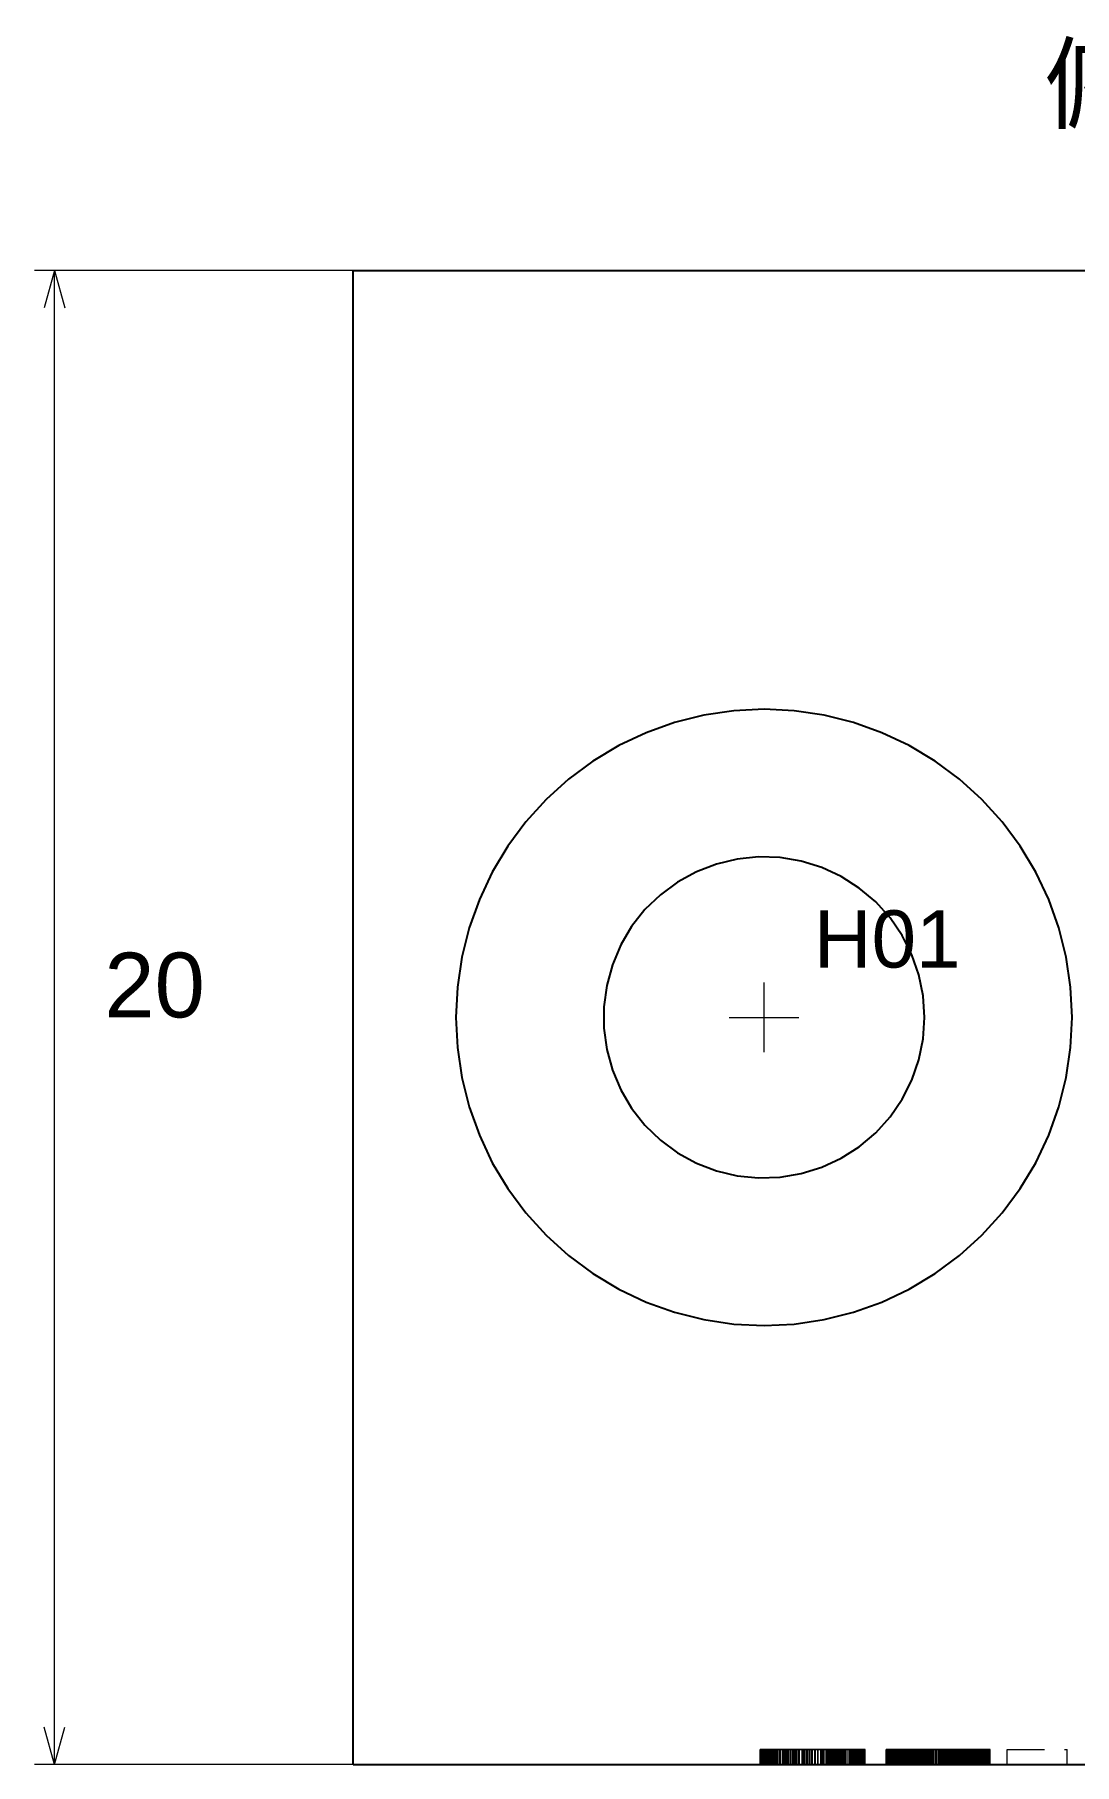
# Paper-space layout '01_三视图' of a CAD drawing. Header units: millimetres. Extents: x 8 to 451, y 8 to 289.
# Drawn here: x 109.2 to 151, y 62 to 131.5 of the extents above; entities that cross this region are included whole.
import ezdxf
from ezdxf.enums import TextEntityAlignment as Align

# ---------------------------------------------------------------- set-up
doc = ezdxf.new("R2010")
doc.units = ezdxf.units.MM
doc.linetypes.add('WP_HIDDEN', pattern=[2.3, 1.5, -0.8])
for name, color, linetype, lineweight in [('ANNOTATIONS', 7, 'CONTINUOUS', 18), ('HIDDEN', 7, 'WP_HIDDEN', 13), ('VISIBLE', 7, 'CONTINUOUS', 25)]:
    doc.layers.add(name, color=color, linetype=linetype, lineweight=lineweight)
doc.styles.add('CJK', font='Arial Unicode.ttf')

psp = doc.layouts.new('01_三视图')

# ---------------------------------------------------------------- linework, layer by layer
at = {"layer": 'ANNOTATIONS'}
for p, q in [((122, 122), (109.2, 122)), ((110, 122), (109.58, 120.5)), ((110, 62), (110, 122)), ((110, 122), (110.42, 120.5)), ((138.5, 90.6), (138.5, 93.4)), ((137.1, 92), (139.9, 92)), ((110, 62), (109.58, 63.5)), ((110, 62), (110.42, 63.5)), ((122, 62), (109.2, 62))]:
    psp.add_line(p, q, dxfattribs=at)
at = {"layer": 'HIDDEN'}
for points in [[(138.342, 62), (138.342, 62.6)], [(138.342, 62.6), (142.558, 62.6)], [(138.344, 62.6), (138.342, 62.6)], [(138.344, 62), (138.344, 62.6)], [(138.36, 62.6), (138.344, 62.6)], [(138.36, 62), (138.36, 62.6)], [(138.39, 62.6), (138.36, 62.6)], [(138.39, 62), (138.39, 62.6)], [(138.433, 62.6), (138.39, 62.6)], [(138.433, 62), (138.433, 62.6)], [(138.477, 62.6), (138.433, 62.6)], [(138.477, 62), (138.477, 62.6)], [(138.526, 62.6), (138.477, 62.6)], [(138.49, 62), (138.49, 62.6)], [(138.49, 62.6), (139.295, 62.6)], [(138.502, 62.6), (138.49, 62.6)], [(138.502, 62), (138.502, 62.6)], [(138.518, 62.6), (138.502, 62.6)], [(138.518, 62), (138.518, 62.6)], [(138.537, 62.6), (138.518, 62.6)], [(138.526, 62), (138.526, 62.6)], [(138.581, 62.6), (138.526, 62.6)], [(138.537, 62), (138.537, 62.6)], [(138.56, 62.6), (138.537, 62.6)], [(138.56, 62), (138.56, 62.6)], [(138.586, 62.6), (138.56, 62.6)], [(138.581, 62), (138.581, 62.6)], [(138.643, 62.6), (138.581, 62.6)], [(138.586, 62), (138.586, 62.6)], [(138.616, 62.6), (138.586, 62.6)], [(138.616, 62), (138.616, 62.6)], [(138.65, 62.6), (138.616, 62.6)], [(138.643, 62), (138.643, 62.6)], [(138.71, 62.6), (138.643, 62.6)], [(138.65, 62), (138.65, 62.6)], [(138.687, 62.6), (138.65, 62.6)], [(138.687, 62), (138.687, 62.6)], [(138.727, 62.6), (138.687, 62.6)], [(138.71, 62), (138.71, 62.6)], [(138.784, 62.6), (138.71, 62.6)], [(138.727, 62), (138.727, 62.6)], [(138.772, 62.6), (138.727, 62.6)], [(138.772, 62), (138.772, 62.6)], [(138.819, 62.6), (138.772, 62.6)], [(138.784, 62), (138.784, 62.6)], [(138.863, 62.6), (138.784, 62.6)], [(138.819, 62), (138.819, 62.6)], [(138.871, 62.6), (138.819, 62.6)], [(138.863, 62), (138.863, 62.6)], [(138.949, 62.6), (138.863, 62.6)], [(138.926, 62.6), (138.871, 62.6)], [(138.871, 62), (138.871, 62.6)], [(138.984, 62.6), (138.926, 62.6)], [(138.926, 62), (138.926, 62.6)], [(138.949, 62), (138.949, 62.6)], [(139.042, 62.6), (138.949, 62.6)], [(139.046, 62.6), (138.984, 62.6)], [(138.984, 62), (138.984, 62.6)], [(139.042, 62), (139.042, 62.6)], [(139.146, 62.6), (139.042, 62.6)], [(139.112, 62.6), (139.046, 62.6)], [(139.046, 62), (139.046, 62.6)], [(139.181, 62.6), (139.112, 62.6)], [(139.112, 62), (139.112, 62.6)], [(139.146, 62), (139.146, 62.6)], [(139.259, 62.6), (139.146, 62.6)], [(139.253, 62.6), (139.181, 62.6)], [(139.181, 62), (139.181, 62.6)], [(139.327, 62.6), (139.253, 62.6)], [(139.253, 62), (139.253, 62.6)], [(139.259, 62), (139.259, 62.6)], [(139.382, 62.6), (139.259, 62.6)], [(139.295, 62), (139.295, 62.6)], [(139.295, 62.6), (139.301, 62.6)], [(139.301, 62), (139.301, 62.6)], [(139.301, 62.6), (139.318, 62.6)], [(139.318, 62), (139.318, 62.6)], [(139.318, 62.6), (139.345, 62.6)], [(139.405, 62.6), (139.327, 62.6)], [(139.327, 62), (139.327, 62.6)], [(139.345, 62), (139.345, 62.6)], [(139.345, 62.6), (139.383, 62.6)], [(139.382, 62), (139.382, 62.6)], [(139.658, 62.6), (139.382, 62.6)], [(139.383, 62), (139.383, 62.6)], [(139.383, 62.6), (139.431, 62.6)], [(139.485, 62.6), (139.405, 62.6)], [(139.405, 62), (139.405, 62.6)], [(142.558, 62.6), (139.43, 62.6)], [(139.43, 62), (139.43, 62.6)], [(139.43, 62.6), (139.499, 62.6)], [(139.431, 62), (139.431, 62.6)], [(139.431, 62.6), (139.49, 62.6)], [(139.569, 62.6), (139.485, 62.6)], [(139.485, 62), (139.485, 62.6)], [(139.49, 62), (139.49, 62.6)], [(139.49, 62.6), (139.559, 62.6)], [(139.499, 62), (139.499, 62.6)], [(139.499, 62.6), (139.578, 62.6)], [(139.559, 62), (139.559, 62.6)], [(139.559, 62.6), (139.638, 62.6)], [(139.655, 62.6), (139.569, 62.6)], [(139.569, 62), (139.569, 62.6)], [(139.578, 62), (139.578, 62.6)], [(139.578, 62.6), (139.665, 62.6)], [(139.638, 62), (139.638, 62.6)], [(139.638, 62.6), (139.727, 62.6)], [(139.744, 62.6), (139.655, 62.6)], [(139.655, 62), (139.655, 62.6)], [(139.658, 62), (139.658, 62.6)], [(139.973, 62.6), (139.658, 62.6)], [(139.665, 62), (139.665, 62.6)], [(139.665, 62.6), (139.76, 62.6)], [(139.727, 62), (139.727, 62.6)], [(139.727, 62.6), (139.822, 62.6)], [(139.836, 62.6), (139.744, 62.6)], [(139.744, 62), (139.744, 62.6)], [(139.76, 62), (139.76, 62.6)], [(139.76, 62.6), (139.892, 62.6)], [(139.822, 62), (139.822, 62.6)], [(139.822, 62.6), (139.925, 62.6)], [(139.931, 62.6), (139.836, 62.6)], [(139.836, 62), (139.836, 62.6)], [(139.892, 62), (139.892, 62.6)], [(139.892, 62.6), (140.087, 62.6)], [(139.925, 62), (139.925, 62.6)], [(139.925, 62.6), (140.034, 62.6)], [(140.029, 62.6), (139.931, 62.6)], [(139.931, 62), (139.931, 62.6)], [(140.223, 62.6), (139.973, 62.6)], [(140.129, 62.6), (140.029, 62.6)], [(140.029, 62), (140.029, 62.6)], [(140.034, 62), (140.034, 62.6)], [(140.034, 62.6), (140.151, 62.6)], [(140.087, 62), (140.087, 62.6)], [(140.087, 62.6), (140.344, 62.6)], [(140.233, 62.6), (140.129, 62.6)], [(140.129, 62), (140.129, 62.6)], [(140.151, 62), (140.151, 62.6)], [(140.151, 62.6), (140.275, 62.6)], [(140.223, 62), (140.223, 62.6)], [(140.451, 62.6), (140.223, 62.6)], [(140.339, 62.6), (140.233, 62.6)], [(140.233, 62), (140.233, 62.6)], [(140.275, 62), (140.275, 62.6)], [(140.275, 62.6), (140.406, 62.6)], [(140.449, 62.6), (140.339, 62.6)], [(140.339, 62), (140.339, 62.6)], [(140.344, 62), (140.344, 62.6)], [(140.344, 62.6), (140.665, 62.6)], [(140.406, 62), (140.406, 62.6)], [(140.406, 62.6), (140.543, 62.6)], [(140.561, 62.6), (140.449, 62.6)], [(140.449, 62), (140.449, 62.6)], [(140.451, 62), (140.451, 62.6)], [(140.658, 62.6), (140.451, 62.6)], [(140.543, 62), (140.543, 62.6)], [(140.543, 62.6), (140.674, 62.6)], [(140.674, 62.6), (140.561, 62.6)], [(140.561, 62), (140.561, 62.6)], [(140.658, 62), (140.658, 62.6)], [(140.845, 62.6), (140.658, 62.6)], [(140.665, 62.6), (141.057, 62.6)], [(140.674, 62), (140.674, 62.6)], [(140.674, 62.6), (140.798, 62.6)], [(140.784, 62.6), (140.674, 62.6)], [(140.674, 62), (140.674, 62.6)], [(140.892, 62.6), (140.784, 62.6)], [(140.784, 62), (140.784, 62.6)], [(140.798, 62), (140.798, 62.6)], [(140.798, 62.6), (140.916, 62.6)], [(140.845, 62), (140.845, 62.6)], [(141.01, 62.6), (140.845, 62.6)], [(140.996, 62.6), (140.892, 62.6)], [(140.892, 62), (140.892, 62.6)], [(140.916, 62), (140.916, 62.6)], [(140.916, 62.6), (141.028, 62.6)], [(141.097, 62.6), (140.996, 62.6)], [(140.996, 62), (140.996, 62.6)], [(141.01, 62), (141.01, 62.6)], [(141.154, 62.6), (141.01, 62.6)], [(141.028, 62), (141.028, 62.6)], [(141.028, 62.6), (141.133, 62.6)], [(141.057, 62), (141.057, 62.6)], [(141.057, 62.6), (141.389, 62.6)], [(141.195, 62.6), (141.097, 62.6)], [(141.097, 62), (141.097, 62.6)], [(141.133, 62), (141.133, 62.6)], [(141.133, 62.6), (141.232, 62.6)], [(141.154, 62), (141.154, 62.6)], [(141.277, 62.6), (141.154, 62.6)], [(141.291, 62.6), (141.195, 62.6)], [(141.195, 62), (141.195, 62.6)], [(141.232, 62), (141.232, 62.6)], [(141.232, 62.6), (141.325, 62.6)], [(141.277, 62), (141.277, 62.6)], [(141.379, 62.6), (141.277, 62.6)], [(141.383, 62.6), (141.291, 62.6)], [(141.291, 62), (141.291, 62.6)], [(141.325, 62), (141.325, 62.6)], [(141.325, 62.6), (141.411, 62.6)], [(141.379, 62), (141.379, 62.6)], [(141.464, 62.6), (141.379, 62.6)], [(141.472, 62.6), (141.383, 62.6)], [(141.383, 62), (141.383, 62.6)], [(141.389, 62), (141.389, 62.6)], [(141.389, 62.6), (141.661, 62.6)], [(141.411, 62), (141.411, 62.6)], [(141.411, 62.6), (141.489, 62.6)], [(141.464, 62), (141.464, 62.6)], [(141.539, 62.6), (141.464, 62.6)], [(141.559, 62.6), (141.472, 62.6)], [(141.472, 62), (141.472, 62.6)], [(141.489, 62), (141.489, 62.6)], [(141.489, 62.6), (141.557, 62.6)], [(141.539, 62), (141.539, 62.6)], [(141.601, 62.6), (141.539, 62.6)], [(141.557, 62), (141.557, 62.6)], [(141.557, 62.6), (141.614, 62.6)], [(141.642, 62.6), (141.559, 62.6)], [(141.559, 62), (141.559, 62.6)], [(141.601, 62), (141.601, 62.6)], [(141.653, 62.6), (141.601, 62.6)], [(141.614, 62), (141.614, 62.6)], [(141.614, 62.6), (141.661, 62.6)], [(141.722, 62.6), (141.642, 62.6)], [(141.642, 62), (141.642, 62.6)], [(141.653, 62), (141.653, 62.6)], [(141.693, 62.6), (141.653, 62.6)], [(141.661, 62), (141.661, 62.6)], [(141.661, 62.6), (141.774, 62.6)], [(141.661, 62), (141.661, 62.6)], [(141.661, 62.6), (141.697, 62.6)], [(141.693, 62), (141.693, 62.6)], [(141.721, 62.6), (141.693, 62.6)], [(141.697, 62), (141.697, 62.6)], [(141.697, 62.6), (141.723, 62.6)], [(141.721, 62), (141.721, 62.6)], [(141.738, 62.6), (141.721, 62.6)], [(141.8, 62.6), (141.722, 62.6)], [(141.722, 62), (141.722, 62.6)], [(141.723, 62), (141.723, 62.6)], [(141.723, 62.6), (141.739, 62.6)], [(141.738, 62), (141.738, 62.6)], [(141.744, 62.6), (141.738, 62.6)], [(141.739, 62), (141.739, 62.6)], [(141.739, 62.6), (141.744, 62.6)], [(141.744, 62), (141.744, 62.6)], [(141.774, 62), (141.774, 62.6)], [(141.774, 62.6), (141.873, 62.6)], [(141.874, 62.6), (141.8, 62.6)], [(141.8, 62), (141.8, 62.6)], [(141.873, 62), (141.873, 62.6)], [(141.873, 62.6), (141.96, 62.6)], [(141.946, 62.6), (141.874, 62.6)], [(141.874, 62), (141.874, 62.6)], [(142.014, 62.6), (141.946, 62.6)], [(141.946, 62), (141.946, 62.6)], [(141.96, 62), (141.96, 62.6)], [(141.96, 62.6), (142.041, 62.6)], [(142.079, 62.6), (142.014, 62.6)], [(142.014, 62), (142.014, 62.6)], [(142.041, 62), (142.041, 62.6)], [(142.041, 62.6), (142.116, 62.6)], [(142.139, 62.6), (142.079, 62.6)], [(142.079, 62), (142.079, 62.6)], [(142.116, 62), (142.116, 62.6)], [(142.116, 62.6), (142.184, 62.6)], [(142.196, 62.6), (142.139, 62.6)], [(142.139, 62), (142.139, 62.6)], [(142.184, 62), (142.184, 62.6)], [(142.184, 62.6), (142.246, 62.6)], [(142.248, 62.6), (142.196, 62.6)], [(142.196, 62), (142.196, 62.6)], [(142.246, 62), (142.246, 62.6)], [(142.246, 62.6), (142.301, 62.6)], [(142.296, 62.6), (142.248, 62.6)], [(142.248, 62), (142.248, 62.6)], [(142.34, 62.6), (142.296, 62.6)], [(142.296, 62), (142.296, 62.6)], [(142.301, 62), (142.301, 62.6)], [(142.301, 62.6), (142.35, 62.6)], [(142.38, 62.6), (142.34, 62.6)], [(142.34, 62), (142.34, 62.6)], [(142.35, 62), (142.35, 62.6)], [(142.35, 62.6), (142.392, 62.6)], [(142.415, 62.6), (142.38, 62.6)], [(142.38, 62), (142.38, 62.6)], [(142.392, 62), (142.392, 62.6)], [(142.392, 62.6), (142.429, 62.6)], [(142.447, 62.6), (142.415, 62.6)], [(142.415, 62), (142.415, 62.6)], [(142.429, 62), (142.429, 62.6)], [(142.429, 62.6), (142.461, 62.6)], [(142.474, 62.6), (142.447, 62.6)], [(142.447, 62), (142.447, 62.6)], [(142.461, 62), (142.461, 62.6)], [(142.461, 62.6), (142.488, 62.6)], [(142.497, 62.6), (142.474, 62.6)], [(142.474, 62), (142.474, 62.6)], [(142.488, 62), (142.488, 62.6)], [(142.488, 62.6), (142.51, 62.6)], [(142.516, 62.6), (142.497, 62.6)], [(142.497, 62), (142.497, 62.6)], [(142.51, 62), (142.51, 62.6)], [(142.51, 62.6), (142.527, 62.6)], [(142.53, 62.6), (142.516, 62.6)], [(142.516, 62), (142.516, 62.6)], [(142.527, 62), (142.527, 62.6)], [(142.527, 62.6), (142.539, 62.6)], [(142.541, 62.6), (142.53, 62.6)], [(142.53, 62), (142.53, 62.6)], [(142.539, 62), (142.539, 62.6)], [(142.539, 62.6), (142.547, 62.6)], [(142.547, 62.6), (142.541, 62.6)], [(142.541, 62), (142.541, 62.6)], [(142.547, 62), (142.547, 62.6)], [(142.547, 62.6), (142.549, 62.6)], [(142.549, 62.6), (142.547, 62.6)], [(142.547, 62), (142.547, 62.6)], [(142.549, 62), (142.549, 62.6)], [(142.558, 62), (142.558, 62.6)], [(144.185, 62.6), (143.402, 62.6)], [(143.402, 62), (143.402, 62.6)], [(143.402, 62.6), (143.413, 62.6)], [(143.413, 62), (143.413, 62.6)], [(143.413, 62.6), (143.429, 62.6)], [(143.429, 62), (143.429, 62.6)], [(143.429, 62.6), (143.448, 62.6)], [(143.448, 62), (143.448, 62.6)], [(143.448, 62.6), (143.471, 62.6)], [(143.471, 62), (143.471, 62.6)], [(143.471, 62.6), (143.497, 62.6)], [(143.48, 62), (143.48, 62.6)], [(143.48, 62.6), (144.263, 62.6)], [(143.522, 62.6), (143.48, 62.6)], [(143.497, 62), (143.497, 62.6)], [(143.497, 62.6), (143.528, 62.6)], [(143.522, 62), (143.522, 62.6)], [(143.575, 62.6), (143.522, 62.6)], [(143.528, 62), (143.528, 62.6)], [(143.528, 62.6), (143.562, 62.6)], [(143.562, 62), (143.562, 62.6)], [(143.562, 62.6), (143.599, 62.6)], [(143.575, 62), (143.575, 62.6)], [(143.606, 62.6), (143.575, 62.6)], [(143.599, 62), (143.599, 62.6)], [(143.599, 62.6), (143.641, 62.6)], [(143.606, 62), (143.606, 62.6)], [(143.639, 62.6), (143.606, 62.6)], [(143.639, 62), (143.639, 62.6)], [(143.676, 62.6), (143.639, 62.6)], [(143.641, 62), (143.641, 62.6)], [(143.641, 62.6), (143.686, 62.6)], [(143.676, 62), (143.676, 62.6)], [(143.715, 62.6), (143.676, 62.6)], [(143.686, 62), (143.686, 62.6)], [(143.686, 62.6), (143.735, 62.6)], [(143.715, 62), (143.715, 62.6)], [(143.757, 62.6), (143.715, 62.6)], [(143.735, 62), (143.735, 62.6)], [(143.735, 62.6), (143.787, 62.6)], [(143.757, 62), (143.757, 62.6)], [(143.802, 62.6), (143.757, 62.6)], [(143.787, 62), (143.787, 62.6)], [(143.787, 62.6), (143.844, 62.6)], [(143.802, 62), (143.802, 62.6)], [(143.85, 62.6), (143.802, 62.6)], [(143.844, 62), (143.844, 62.6)], [(143.844, 62.6), (143.904, 62.6)], [(143.85, 62), (143.85, 62.6)], [(143.901, 62.6), (143.85, 62.6)], [(143.901, 62), (143.901, 62.6)], [(143.955, 62.6), (143.901, 62.6)], [(143.904, 62), (143.904, 62.6)], [(143.904, 62.6), (143.967, 62.6)], [(143.955, 62), (143.955, 62.6)], [(144.011, 62.6), (143.955, 62.6)], [(143.967, 62), (143.967, 62.6)], [(143.967, 62.6), (144.035, 62.6)], [(144.011, 62), (144.011, 62.6)], [(144.071, 62.6), (144.011, 62.6)], [(144.035, 62), (144.035, 62.6)], [(144.035, 62.6), (144.105, 62.6)], [(144.071, 62), (144.071, 62.6)], [(144.133, 62.6), (144.071, 62.6)], [(144.105, 62), (144.105, 62.6)], [(144.105, 62.6), (144.178, 62.6)], [(144.133, 62), (144.133, 62.6)], [(144.197, 62.6), (144.133, 62.6)], [(144.178, 62), (144.178, 62.6)], [(144.178, 62.6), (144.253, 62.6)], [(144.185, 62), (144.185, 62.6)], [(144.222, 62.6), (144.185, 62.6)], [(144.197, 62), (144.197, 62.6)], [(144.264, 62.6), (144.197, 62.6)], [(144.222, 62), (144.222, 62.6)], [(144.264, 62.6), (144.222, 62.6)], [(144.253, 62), (144.253, 62.6)], [(144.253, 62.6), (144.33, 62.6)], [(144.263, 62), (144.263, 62.6)], [(144.263, 62.6), (144.288, 62.6)], [(144.264, 62), (144.264, 62.6)], [(144.313, 62.6), (144.264, 62.6)], [(144.264, 62), (144.264, 62.6)], [(144.332, 62.6), (144.264, 62.6)], [(144.288, 62), (144.288, 62.6)], [(144.288, 62.6), (144.32, 62.6)], [(144.313, 62), (144.313, 62.6)], [(144.367, 62.6), (144.313, 62.6)], [(144.32, 62), (144.32, 62.6)], [(144.32, 62.6), (144.359, 62.6)], [(144.33, 62), (144.33, 62.6)], [(144.33, 62.6), (144.409, 62.6)], [(144.332, 62), (144.332, 62.6)], [(144.403, 62.6), (144.332, 62.6)], [(144.359, 62), (144.359, 62.6)], [(144.359, 62.6), (144.405, 62.6)], [(144.367, 62), (144.367, 62.6)], [(144.427, 62.6), (144.367, 62.6)], [(144.403, 62), (144.403, 62.6)], [(144.475, 62.6), (144.403, 62.6)], [(144.405, 62), (144.405, 62.6)], [(144.405, 62.6), (144.457, 62.6)], [(144.409, 62), (144.409, 62.6)], [(144.409, 62.6), (144.491, 62.6)], [(144.427, 62), (144.427, 62.6)], [(144.494, 62.6), (144.427, 62.6)], [(144.457, 62), (144.457, 62.6)], [(144.457, 62.6), (144.516, 62.6)], [(144.475, 62), (144.475, 62.6)], [(144.549, 62.6), (144.475, 62.6)], [(144.491, 62), (144.491, 62.6)], [(144.491, 62.6), (144.575, 62.6)], [(144.494, 62), (144.494, 62.6)], [(144.566, 62.6), (144.494, 62.6)], [(144.516, 62), (144.516, 62.6)], [(144.516, 62.6), (144.582, 62.6)], [(144.626, 62.6), (144.549, 62.6)], [(144.549, 62), (144.549, 62.6)], [(144.566, 62), (144.566, 62.6)], [(144.644, 62.6), (144.566, 62.6)], [(144.575, 62), (144.575, 62.6)], [(144.575, 62.6), (144.661, 62.6)], [(144.582, 62), (144.582, 62.6)], [(144.582, 62.6), (144.655, 62.6)], [(144.704, 62.6), (144.626, 62.6)], [(144.626, 62), (144.626, 62.6)], [(144.644, 62), (144.644, 62.6)], [(144.727, 62.6), (144.644, 62.6)], [(144.655, 62), (144.655, 62.6)], [(144.655, 62.6), (144.733, 62.6)], [(144.661, 62), (144.661, 62.6)], [(144.661, 62.6), (144.749, 62.6)], [(144.784, 62.6), (144.704, 62.6)], [(144.704, 62), (144.704, 62.6)], [(144.727, 62), (144.727, 62.6)], [(144.815, 62.6), (144.727, 62.6)], [(144.733, 62), (144.733, 62.6)], [(144.733, 62.6), (144.817, 62.6)], [(144.749, 62), (144.749, 62.6)], [(144.749, 62.6), (144.84, 62.6)], [(144.866, 62.6), (144.784, 62.6)], [(144.784, 62), (144.784, 62.6)], [(144.815, 62), (144.815, 62.6)], [(144.907, 62.6), (144.815, 62.6)], [(144.817, 62), (144.817, 62.6)], [(144.817, 62.6), (144.905, 62.6)], [(144.84, 62), (144.84, 62.6)], [(144.84, 62.6), (144.932, 62.6)], [(144.95, 62.6), (144.866, 62.6)], [(144.866, 62), (144.866, 62.6)], [(144.905, 62), (144.905, 62.6)], [(144.905, 62.6), (144.997, 62.6)], [(144.907, 62), (144.907, 62.6)], [(145.003, 62.6), (144.907, 62.6)], [(144.932, 62), (144.932, 62.6)], [(144.932, 62.6), (145.027, 62.6)], [(144.946, 62), (144.946, 62.6)], [(144.946, 62.6), (145.105, 62.6)], [(145.033, 62.6), (144.946, 62.6)], [(145.036, 62.6), (144.95, 62.6)], [(144.95, 62), (144.95, 62.6)], [(144.997, 62), (144.997, 62.6)], [(144.997, 62.6), (145.095, 62.6)], [(145.003, 62), (145.003, 62.6)], [(145.104, 62.6), (145.003, 62.6)], [(145.027, 62), (145.027, 62.6)], [(145.027, 62.6), (145.124, 62.6)], [(145.033, 62), (145.033, 62.6)], [(145.159, 62.6), (145.033, 62.6)], [(145.213, 62.6), (145.036, 62.6)], [(145.036, 62), (145.036, 62.6)], [(145.095, 62), (145.095, 62.6)], [(145.095, 62.6), (145.197, 62.6)], [(145.104, 62), (145.104, 62.6)], [(145.21, 62.6), (145.104, 62.6)], [(145.105, 62), (145.105, 62.6)], [(145.105, 62.6), (145.25, 62.6)], [(145.124, 62), (145.124, 62.6)], [(145.124, 62.6), (145.224, 62.6)], [(145.159, 62), (145.159, 62.6)], [(145.283, 62.6), (145.159, 62.6)], [(145.197, 62), (145.197, 62.6)], [(145.197, 62.6), (145.304, 62.6)], [(145.21, 62), (145.21, 62.6)], [(145.319, 62.6), (145.21, 62.6)], [(145.399, 62.6), (145.213, 62.6)], [(145.213, 62), (145.213, 62.6)], [(145.224, 62), (145.224, 62.6)], [(145.224, 62.6), (145.325, 62.6)], [(145.25, 62), (145.25, 62.6)], [(145.25, 62.6), (145.381, 62.6)], [(145.283, 62), (145.283, 62.6)], [(145.403, 62.6), (145.283, 62.6)], [(145.304, 62), (145.304, 62.6)], [(145.304, 62.6), (145.416, 62.6)], [(145.319, 62), (145.319, 62.6)], [(145.434, 62.6), (145.319, 62.6)], [(145.325, 62), (145.325, 62.6)], [(145.325, 62.6), (145.429, 62.6)], [(145.381, 62), (145.381, 62.6)], [(145.381, 62.6), (145.499, 62.6)], [(145.528, 62.6), (145.399, 62.6)], [(145.399, 62), (145.399, 62.6)], [(145.403, 62), (145.403, 62.6)], [(145.521, 62.6), (145.403, 62.6)], [(145.416, 62), (145.416, 62.6)], [(145.416, 62.6), (145.529, 62.6)], [(145.429, 62), (145.429, 62.6)], [(145.429, 62.6), (145.544, 62.6)], [(145.434, 62), (145.434, 62.6)], [(145.569, 62.6), (145.434, 62.6)], [(145.499, 62), (145.499, 62.6)], [(145.499, 62.6), (145.632, 62.6)], [(145.521, 62), (145.521, 62.6)], [(145.635, 62.6), (145.521, 62.6)], [(145.655, 62.6), (145.528, 62.6)], [(145.528, 62), (145.528, 62.6)], [(145.529, 62), (145.529, 62.6)], [(145.529, 62.6), (145.636, 62.6)], [(145.544, 62), (145.544, 62.6)], [(145.544, 62.6), (145.657, 62.6)], [(145.569, 62), (145.569, 62.6)], [(145.699, 62.6), (145.569, 62.6)], [(145.632, 62), (145.632, 62.6)], [(145.632, 62.6), (145.759, 62.6)], [(145.635, 62), (145.635, 62.6)], [(145.746, 62.6), (145.635, 62.6)], [(145.636, 62), (145.636, 62.6)], [(145.636, 62.6), (145.738, 62.6)], [(145.779, 62.6), (145.655, 62.6)], [(145.655, 62), (145.655, 62.6)], [(145.657, 62), (145.657, 62.6)], [(145.657, 62.6), (145.767, 62.6)], [(145.699, 62), (145.699, 62.6)], [(145.824, 62.6), (145.699, 62.6)], [(145.738, 62), (145.738, 62.6)], [(145.738, 62.6), (145.835, 62.6)], [(145.746, 62), (145.746, 62.6)], [(145.854, 62.6), (145.746, 62.6)], [(145.759, 62), (145.759, 62.6)], [(145.759, 62.6), (145.88, 62.6)], [(145.767, 62), (145.767, 62.6)], [(145.767, 62.6), (145.875, 62.6)], [(145.9, 62.6), (145.779, 62.6)], [(145.779, 62), (145.779, 62.6)], [(145.824, 62), (145.824, 62.6)], [(145.943, 62.6), (145.824, 62.6)], [(145.835, 62), (145.835, 62.6)], [(145.835, 62.6), (145.926, 62.6)], [(145.854, 62), (145.854, 62.6)], [(145.958, 62.6), (145.854, 62.6)], [(145.875, 62), (145.875, 62.6)], [(145.875, 62.6), (145.98, 62.6)], [(145.88, 62), (145.88, 62.6)], [(145.88, 62.6), (145.995, 62.6)], [(146.019, 62.6), (145.9, 62.6)], [(145.9, 62), (145.9, 62.6)], [(145.926, 62), (145.926, 62.6)], [(145.926, 62.6), (146.012, 62.6)], [(145.943, 62), (145.943, 62.6)], [(146.057, 62.6), (145.943, 62.6)], [(145.958, 62), (145.958, 62.6)], [(146.06, 62.6), (145.958, 62.6)], [(145.98, 62), (145.98, 62.6)], [(145.98, 62.6), (146.082, 62.6)], [(145.995, 62), (145.995, 62.6)], [(145.995, 62.6), (146.104, 62.6)], [(146.012, 62), (146.012, 62.6)], [(146.012, 62.6), (146.093, 62.6)], [(146.135, 62.6), (146.019, 62.6)], [(146.019, 62), (146.019, 62.6)], [(146.057, 62), (146.057, 62.6)], [(146.166, 62.6), (146.057, 62.6)], [(146.06, 62), (146.06, 62.6)], [(146.109, 62.6), (146.06, 62.6)], [(146.082, 62), (146.082, 62.6)], [(146.082, 62.6), (146.182, 62.6)], [(146.093, 62), (146.093, 62.6)], [(146.093, 62.6), (146.169, 62.6)], [(146.104, 62), (146.104, 62.6)], [(146.104, 62.6), (146.207, 62.6)], [(146.109, 62), (146.109, 62.6)], [(146.154, 62.6), (146.109, 62.6)], [(146.249, 62.6), (146.135, 62.6)], [(146.135, 62), (146.135, 62.6)], [(146.154, 62), (146.154, 62.6)], [(146.196, 62.6), (146.154, 62.6)], [(146.166, 62), (146.166, 62.6)], [(146.269, 62.6), (146.166, 62.6)], [(146.169, 62), (146.169, 62.6)], [(146.169, 62.6), (146.237, 62.6)], [(146.182, 62), (146.182, 62.6)], [(146.182, 62.6), (146.28, 62.6)], [(146.196, 62), (146.196, 62.6)], [(146.235, 62.6), (146.196, 62.6)], [(146.207, 62), (146.207, 62.6)], [(146.207, 62.6), (146.304, 62.6)], [(146.235, 62), (146.235, 62.6)], [(146.271, 62.6), (146.235, 62.6)], [(146.237, 62), (146.237, 62.6)], [(146.237, 62.6), (146.296, 62.6)], [(146.36, 62.6), (146.249, 62.6)], [(146.249, 62), (146.249, 62.6)], [(146.269, 62), (146.269, 62.6)], [(146.367, 62.6), (146.269, 62.6)], [(146.271, 62), (146.271, 62.6)], [(146.304, 62.6), (146.271, 62.6)], [(146.28, 62), (146.28, 62.6)], [(146.28, 62.6), (146.375, 62.6)], [(146.296, 62), (146.296, 62.6)], [(146.296, 62.6), (146.346, 62.6)], [(146.304, 62), (146.304, 62.6)], [(146.304, 62.6), (146.395, 62.6)], [(146.334, 62.6), (146.304, 62.6)], [(146.334, 62), (146.334, 62.6)], [(146.36, 62.6), (146.334, 62.6)], [(146.346, 62), (146.346, 62.6)], [(146.346, 62.6), (146.387, 62.6)], [(146.36, 62), (146.36, 62.6)], [(146.384, 62.6), (146.36, 62.6)], [(146.467, 62.6), (146.36, 62.6)], [(146.367, 62), (146.367, 62.6)], [(146.456, 62.6), (146.367, 62.6)], [(146.375, 62), (146.375, 62.6)], [(146.375, 62.6), (146.467, 62.6)], [(146.384, 62), (146.384, 62.6)], [(146.404, 62.6), (146.384, 62.6)], [(146.524, 62.6), (146.386, 62.6)], [(146.386, 62), (146.386, 62.6)], [(146.386, 62.6), (146.492, 62.6)], [(146.387, 62), (146.387, 62.6)], [(146.387, 62.6), (146.419, 62.6)], [(146.395, 62), (146.395, 62.6)], [(146.395, 62.6), (146.478, 62.6)], [(146.404, 62), (146.404, 62.6)], [(146.435, 62.6), (146.404, 62.6)], [(146.419, 62), (146.419, 62.6)], [(146.419, 62.6), (146.442, 62.6)], [(146.435, 62), (146.435, 62.6)], [(146.454, 62.6), (146.435, 62.6)], [(146.442, 62), (146.442, 62.6)], [(146.442, 62.6), (146.456, 62.6)], [(146.454, 62), (146.454, 62.6)], [(146.46, 62.6), (146.454, 62.6)], [(146.456, 62), (146.456, 62.6)], [(146.533, 62.6), (146.456, 62.6)], [(146.456, 62), (146.456, 62.6)], [(146.456, 62.6), (146.46, 62.6)], [(146.46, 62), (146.46, 62.6)], [(146.467, 62), (146.467, 62.6)], [(146.467, 62.6), (146.557, 62.6)], [(146.567, 62.6), (146.467, 62.6)], [(146.467, 62), (146.467, 62.6)], [(146.478, 62), (146.478, 62.6)], [(146.478, 62.6), (146.549, 62.6)], [(146.492, 62), (146.492, 62.6)], [(146.492, 62.6), (146.591, 62.6)], [(146.653, 62.6), (146.524, 62.6)], [(146.524, 62), (146.524, 62.6)], [(146.533, 62), (146.533, 62.6)], [(146.599, 62.6), (146.533, 62.6)], [(146.549, 62), (146.549, 62.6)], [(146.549, 62.6), (146.61, 62.6)], [(146.557, 62), (146.557, 62.6)], [(146.557, 62.6), (146.645, 62.6)], [(146.661, 62.6), (146.567, 62.6)], [(146.567, 62), (146.567, 62.6)], [(146.591, 62), (146.591, 62.6)], [(146.591, 62.6), (146.683, 62.6)], [(146.599, 62), (146.599, 62.6)], [(146.652, 62.6), (146.599, 62.6)], [(146.61, 62), (146.61, 62.6)], [(146.61, 62.6), (146.659, 62.6)], [(146.645, 62), (146.645, 62.6)], [(146.645, 62.6), (146.73, 62.6)], [(146.652, 62), (146.652, 62.6)], [(146.694, 62.6), (146.652, 62.6)], [(146.775, 62.6), (146.653, 62.6)], [(146.653, 62), (146.653, 62.6)], [(146.659, 62), (146.659, 62.6)], [(146.659, 62.6), (146.698, 62.6)], [(146.748, 62.6), (146.661, 62.6)], [(146.661, 62), (146.661, 62.6)], [(146.683, 62), (146.683, 62.6)], [(146.683, 62.6), (146.768, 62.6)], [(146.694, 62), (146.694, 62.6)], [(146.724, 62.6), (146.694, 62.6)], [(146.698, 62), (146.698, 62.6)], [(146.698, 62.6), (146.725, 62.6)], [(146.724, 62), (146.724, 62.6)], [(146.742, 62.6), (146.724, 62.6)], [(146.725, 62), (146.725, 62.6)], [(146.725, 62.6), (146.742, 62.6)], [(146.73, 62), (146.73, 62.6)], [(146.73, 62.6), (146.812, 62.6)], [(146.742, 62), (146.742, 62.6)], [(146.747, 62.6), (146.742, 62.6)], [(146.742, 62), (146.742, 62.6)], [(146.742, 62.6), (146.747, 62.6)], [(146.747, 62), (146.747, 62.6)], [(146.829, 62.6), (146.748, 62.6)], [(146.748, 62), (146.748, 62.6)], [(146.768, 62), (146.768, 62.6)], [(146.768, 62.6), (146.847, 62.6)], [(146.889, 62.6), (146.775, 62.6)], [(146.775, 62), (146.775, 62.6)], [(146.812, 62), (146.812, 62.6)], [(146.812, 62.6), (146.892, 62.6)], [(146.903, 62.6), (146.829, 62.6)], [(146.829, 62), (146.829, 62.6)], [(146.847, 62), (146.847, 62.6)], [(146.847, 62.6), (146.919, 62.6)], [(146.995, 62.6), (146.889, 62.6)], [(146.889, 62), (146.889, 62.6)], [(146.892, 62), (146.892, 62.6)], [(146.892, 62.6), (146.969, 62.6)], [(146.971, 62.6), (146.903, 62.6)], [(146.903, 62), (146.903, 62.6)], [(146.919, 62), (146.919, 62.6)], [(146.919, 62.6), (146.985, 62.6)], [(146.969, 62), (146.969, 62.6)], [(146.969, 62.6), (147.043, 62.6)], [(147.032, 62.6), (146.971, 62.6)], [(146.971, 62), (146.971, 62.6)], [(146.985, 62), (146.985, 62.6)], [(146.985, 62.6), (147.043, 62.6)], [(147.093, 62.6), (146.995, 62.6)], [(146.995, 62), (146.995, 62.6)], [(147.087, 62.6), (147.032, 62.6)], [(147.032, 62), (147.032, 62.6)], [(147.043, 62), (147.043, 62.6)], [(147.043, 62.6), (147.112, 62.6)], [(147.043, 62), (147.043, 62.6)], [(147.043, 62.6), (147.095, 62.6)], [(147.134, 62.6), (147.087, 62.6)], [(147.087, 62), (147.087, 62.6)], [(147.183, 62.6), (147.093, 62.6)], [(147.093, 62), (147.093, 62.6)], [(147.095, 62), (147.095, 62.6)], [(147.095, 62.6), (147.14, 62.6)], [(147.112, 62), (147.112, 62.6)], [(147.112, 62.6), (147.176, 62.6)], [(147.174, 62.6), (147.134, 62.6)], [(147.134, 62), (147.134, 62.6)], [(147.14, 62), (147.14, 62.6)], [(147.14, 62.6), (147.179, 62.6)], [(147.207, 62.6), (147.174, 62.6)], [(147.174, 62), (147.174, 62.6)], [(147.176, 62), (147.176, 62.6)], [(147.176, 62.6), (147.236, 62.6)], [(147.179, 62), (147.179, 62.6)], [(147.179, 62.6), (147.21, 62.6)], [(147.265, 62.6), (147.183, 62.6)], [(147.183, 62), (147.183, 62.6)], [(147.232, 62.6), (147.207, 62.6)], [(147.207, 62), (147.207, 62.6)], [(147.21, 62), (147.21, 62.6)], [(147.21, 62.6), (147.234, 62.6)], [(147.251, 62.6), (147.232, 62.6)], [(147.232, 62), (147.232, 62.6)], [(147.234, 62), (147.234, 62.6)], [(147.234, 62.6), (147.251, 62.6)], [(147.236, 62), (147.236, 62.6)], [(147.236, 62.6), (147.291, 62.6)], [(147.251, 62), (147.251, 62.6)], [(147.251, 62.6), (147.262, 62.6)], [(147.262, 62.6), (147.251, 62.6)], [(147.251, 62), (147.251, 62.6)], [(147.262, 62), (147.262, 62.6)], [(147.262, 62.6), (147.265, 62.6)], [(147.265, 62.6), (147.262, 62.6)], [(147.262, 62), (147.262, 62.6)], [(147.339, 62.6), (147.265, 62.6)], [(147.265, 62), (147.265, 62.6)], [(147.291, 62), (147.291, 62.6)], [(147.291, 62.6), (147.341, 62.6)], [(147.402, 62.6), (147.339, 62.6)], [(147.339, 62), (147.339, 62.6)], [(147.341, 62), (147.341, 62.6)], [(147.341, 62.6), (147.386, 62.6)], [(147.386, 62), (147.386, 62.6)], [(147.386, 62.6), (147.426, 62.6)], [(147.456, 62.6), (147.402, 62.6)], [(147.402, 62), (147.402, 62.6)], [(147.426, 62), (147.426, 62.6)], [(147.426, 62.6), (147.462, 62.6)], [(147.5, 62.6), (147.456, 62.6)], [(147.456, 62), (147.456, 62.6)], [(147.462, 62), (147.462, 62.6)], [(147.462, 62.6), (147.493, 62.6)], [(147.493, 62), (147.493, 62.6)], [(147.493, 62.6), (147.519, 62.6)], [(147.534, 62.6), (147.5, 62.6)], [(147.5, 62), (147.5, 62.6)], [(147.519, 62), (147.519, 62.6)], [(147.519, 62.6), (147.54, 62.6)], [(147.559, 62.6), (147.534, 62.6)], [(147.534, 62), (147.534, 62.6)], [(147.54, 62), (147.54, 62.6)], [(147.54, 62.6), (147.557, 62.6)], [(147.557, 62), (147.557, 62.6)], [(147.557, 62.6), (147.569, 62.6)], [(147.574, 62.6), (147.559, 62.6)], [(147.559, 62), (147.559, 62.6)], [(147.569, 62), (147.569, 62.6)], [(147.569, 62.6), (147.576, 62.6)], [(147.578, 62.6), (147.574, 62.6)], [(147.574, 62), (147.574, 62.6)], [(147.576, 62), (147.576, 62.6)], [(147.576, 62.6), (147.578, 62.6)], [(147.578, 62), (147.578, 62.6)], [(148.266, 62), (148.266, 62.6)], [(148.266, 62.6), (150.672, 62.6)], [(150.672, 62), (150.672, 62.6)], [(138.342, 62), (138.344, 62)], [(142.558, 62), (138.342, 62)], [(138.344, 62), (138.36, 62)], [(138.36, 62), (138.39, 62)], [(138.39, 62), (138.433, 62)], [(138.433, 62), (138.477, 62)], [(138.477, 62), (138.526, 62)], [(138.49, 62), (138.502, 62)], [(139.295, 62), (138.49, 62)], [(138.502, 62), (138.518, 62)], [(138.518, 62), (138.537, 62)], [(138.526, 62), (138.581, 62)], [(138.537, 62), (138.56, 62)], [(138.56, 62), (138.586, 62)], [(138.581, 62), (138.643, 62)], [(138.586, 62), (138.616, 62)], [(138.616, 62), (138.65, 62)], [(138.643, 62), (138.71, 62)], [(138.65, 62), (138.687, 62)], [(138.687, 62), (138.727, 62)], [(138.71, 62), (138.784, 62)], [(138.727, 62), (138.772, 62)], [(138.772, 62), (138.819, 62)], [(138.784, 62), (138.863, 62)], [(138.819, 62), (138.871, 62)], [(138.863, 62), (138.949, 62)], [(138.871, 62), (138.926, 62)], [(138.926, 62), (138.984, 62)], [(138.949, 62), (139.042, 62)], [(138.984, 62), (139.046, 62)], [(139.042, 62), (139.146, 62)], [(139.046, 62), (139.112, 62)], [(139.112, 62), (139.181, 62)], [(139.146, 62), (139.259, 62)], [(139.181, 62), (139.253, 62)], [(139.253, 62), (139.327, 62)], [(139.259, 62), (139.382, 62)], [(139.301, 62), (139.295, 62)], [(139.318, 62), (139.301, 62)], [(139.345, 62), (139.318, 62)], [(139.327, 62), (139.405, 62)], [(139.383, 62), (139.345, 62)], [(139.382, 62), (139.658, 62)], [(139.431, 62), (139.383, 62)], [(139.405, 62), (139.485, 62)], [(139.43, 62), (142.558, 62)], [(139.499, 62), (139.43, 62)], [(139.49, 62), (139.431, 62)], [(139.485, 62), (139.569, 62)], [(139.559, 62), (139.49, 62)], [(139.578, 62), (139.499, 62)], [(139.638, 62), (139.559, 62)], [(139.569, 62), (139.655, 62)], [(139.665, 62), (139.578, 62)], [(139.727, 62), (139.638, 62)], [(139.655, 62), (139.744, 62)], [(139.658, 62), (139.973, 62)], [(139.76, 62), (139.665, 62)], [(139.822, 62), (139.727, 62)], [(139.744, 62), (139.836, 62)], [(139.892, 62), (139.76, 62)], [(139.925, 62), (139.822, 62)], [(139.836, 62), (139.931, 62)], [(140.087, 62), (139.892, 62)], [(140.034, 62), (139.925, 62)], [(139.931, 62), (140.029, 62)], [(139.973, 62), (140.223, 62)], [(140.029, 62), (140.129, 62)], [(140.151, 62), (140.034, 62)], [(140.344, 62), (140.087, 62)], [(140.129, 62), (140.233, 62)], [(140.275, 62), (140.151, 62)], [(140.223, 62), (140.451, 62)], [(140.233, 62), (140.339, 62)], [(140.406, 62), (140.275, 62)], [(140.339, 62), (140.449, 62)], [(140.665, 62), (140.344, 62)], [(140.543, 62), (140.406, 62)], [(140.449, 62), (140.561, 62)], [(140.451, 62), (140.658, 62)], [(140.674, 62), (140.543, 62)], [(140.561, 62), (140.674, 62)], [(140.658, 62), (140.845, 62)], [(141.057, 62), (140.665, 62)], [(140.674, 62), (140.784, 62)], [(140.798, 62), (140.674, 62)], [(140.784, 62), (140.892, 62)], [(140.916, 62), (140.798, 62)], [(140.845, 62), (141.01, 62)], [(140.892, 62), (140.996, 62)], [(141.028, 62), (140.916, 62)], [(140.996, 62), (141.097, 62)], [(141.01, 62), (141.154, 62)], [(141.133, 62), (141.028, 62)], [(141.389, 62), (141.057, 62)], [(141.097, 62), (141.195, 62)], [(141.232, 62), (141.133, 62)], [(141.154, 62), (141.277, 62)], [(141.195, 62), (141.291, 62)], [(141.325, 62), (141.232, 62)], [(141.277, 62), (141.379, 62)], [(141.291, 62), (141.383, 62)], [(141.411, 62), (141.325, 62)], [(141.379, 62), (141.464, 62)], [(141.383, 62), (141.472, 62)], [(141.661, 62), (141.389, 62)], [(141.489, 62), (141.411, 62)], [(141.464, 62), (141.539, 62)], [(141.472, 62), (141.559, 62)], [(141.557, 62), (141.489, 62)], [(141.539, 62), (141.601, 62)], [(141.614, 62), (141.557, 62)], [(141.559, 62), (141.642, 62)], [(141.601, 62), (141.653, 62)], [(141.661, 62), (141.614, 62)], [(141.642, 62), (141.722, 62)], [(141.653, 62), (141.693, 62)], [(141.774, 62), (141.661, 62)], [(141.697, 62), (141.661, 62)], [(141.693, 62), (141.721, 62)], [(141.723, 62), (141.697, 62)], [(141.721, 62), (141.738, 62)], [(141.722, 62), (141.8, 62)], [(141.739, 62), (141.723, 62)], [(141.738, 62), (141.744, 62)], [(141.744, 62), (141.739, 62)], [(141.873, 62), (141.774, 62)], [(141.8, 62), (141.874, 62)], [(141.96, 62), (141.873, 62)], [(141.874, 62), (141.946, 62)], [(141.946, 62), (142.014, 62)], [(142.041, 62), (141.96, 62)], [(142.014, 62), (142.079, 62)], [(142.116, 62), (142.041, 62)], [(142.079, 62), (142.139, 62)], [(142.184, 62), (142.116, 62)], [(142.139, 62), (142.196, 62)], [(142.246, 62), (142.184, 62)], [(142.196, 62), (142.248, 62)], [(142.301, 62), (142.246, 62)], [(142.248, 62), (142.296, 62)], [(142.296, 62), (142.34, 62)], [(142.35, 62), (142.301, 62)], [(142.34, 62), (142.38, 62)], [(142.392, 62), (142.35, 62)], [(142.38, 62), (142.415, 62)], [(142.429, 62), (142.392, 62)], [(142.415, 62), (142.447, 62)], [(142.461, 62), (142.429, 62)], [(142.447, 62), (142.474, 62)], [(142.488, 62), (142.461, 62)], [(142.474, 62), (142.497, 62)], [(142.51, 62), (142.488, 62)], [(142.497, 62), (142.516, 62)], [(142.527, 62), (142.51, 62)], [(142.516, 62), (142.53, 62)], [(142.539, 62), (142.527, 62)], [(142.53, 62), (142.541, 62)], [(142.547, 62), (142.539, 62)], [(142.541, 62), (142.547, 62)], [(142.549, 62), (142.547, 62)], [(142.547, 62), (142.549, 62)], [(143.402, 62), (144.185, 62)], [(143.413, 62), (143.402, 62)], [(143.429, 62), (143.413, 62)], [(143.448, 62), (143.429, 62)], [(143.471, 62), (143.448, 62)], [(143.497, 62), (143.471, 62)], [(143.48, 62), (143.522, 62)], [(144.263, 62), (143.48, 62)], [(143.528, 62), (143.497, 62)], [(143.522, 62), (143.575, 62)], [(143.562, 62), (143.528, 62)], [(143.599, 62), (143.562, 62)], [(143.575, 62), (143.606, 62)], [(143.641, 62), (143.599, 62)], [(143.606, 62), (143.639, 62)], [(143.639, 62), (143.676, 62)], [(143.686, 62), (143.641, 62)], [(143.676, 62), (143.715, 62)], [(143.735, 62), (143.686, 62)], [(143.715, 62), (143.757, 62)], [(143.787, 62), (143.735, 62)], [(143.757, 62), (143.802, 62)], [(143.844, 62), (143.787, 62)], [(143.802, 62), (143.85, 62)], [(143.904, 62), (143.844, 62)], [(143.85, 62), (143.901, 62)], [(143.901, 62), (143.955, 62)], [(143.967, 62), (143.904, 62)], [(143.955, 62), (144.011, 62)], [(144.035, 62), (143.967, 62)], [(144.011, 62), (144.071, 62)], [(144.105, 62), (144.035, 62)], [(144.071, 62), (144.133, 62)], [(144.178, 62), (144.105, 62)], [(144.133, 62), (144.197, 62)], [(144.253, 62), (144.178, 62)], [(144.185, 62), (144.222, 62)], [(144.197, 62), (144.264, 62)], [(144.222, 62), (144.264, 62)], [(144.33, 62), (144.253, 62)], [(144.288, 62), (144.263, 62)], [(144.264, 62), (144.332, 62)], [(144.264, 62), (144.313, 62)], [(144.32, 62), (144.288, 62)], [(144.313, 62), (144.367, 62)], [(144.359, 62), (144.32, 62)], [(144.409, 62), (144.33, 62)], [(144.332, 62), (144.403, 62)], [(144.405, 62), (144.359, 62)], [(144.367, 62), (144.427, 62)], [(144.403, 62), (144.475, 62)], [(144.457, 62), (144.405, 62)], [(144.491, 62), (144.409, 62)], [(144.427, 62), (144.494, 62)], [(144.516, 62), (144.457, 62)], [(144.475, 62), (144.549, 62)], [(144.575, 62), (144.491, 62)], [(144.494, 62), (144.566, 62)], [(144.582, 62), (144.516, 62)], [(144.549, 62), (144.626, 62)], [(144.566, 62), (144.644, 62)], [(144.661, 62), (144.575, 62)], [(144.655, 62), (144.582, 62)], [(144.626, 62), (144.704, 62)], [(144.644, 62), (144.727, 62)], [(144.733, 62), (144.655, 62)], [(144.749, 62), (144.661, 62)], [(144.704, 62), (144.784, 62)], [(144.727, 62), (144.815, 62)], [(144.817, 62), (144.733, 62)], [(144.84, 62), (144.749, 62)], [(144.784, 62), (144.866, 62)], [(144.815, 62), (144.907, 62)], [(144.905, 62), (144.817, 62)], [(144.932, 62), (144.84, 62)], [(144.866, 62), (144.95, 62)], [(144.997, 62), (144.905, 62)], [(144.907, 62), (145.003, 62)], [(145.027, 62), (144.932, 62)], [(144.946, 62), (145.033, 62)], [(145.105, 62), (144.946, 62)], [(144.95, 62), (145.036, 62)], [(145.095, 62), (144.997, 62)], [(145.003, 62), (145.104, 62)], [(145.124, 62), (145.027, 62)], [(145.033, 62), (145.159, 62)], [(145.036, 62), (145.213, 62)], [(145.197, 62), (145.095, 62)], [(145.104, 62), (145.21, 62)], [(145.25, 62), (145.105, 62)], [(145.224, 62), (145.124, 62)], [(145.159, 62), (145.283, 62)], [(145.304, 62), (145.197, 62)], [(145.21, 62), (145.319, 62)], [(145.213, 62), (145.399, 62)], [(145.325, 62), (145.224, 62)], [(145.381, 62), (145.25, 62)], [(145.283, 62), (145.403, 62)], [(145.416, 62), (145.304, 62)], [(145.319, 62), (145.434, 62)], [(145.429, 62), (145.325, 62)], [(145.499, 62), (145.381, 62)], [(145.399, 62), (145.528, 62)], [(145.403, 62), (145.521, 62)], [(145.529, 62), (145.416, 62)], [(145.544, 62), (145.429, 62)], [(145.434, 62), (145.569, 62)], [(145.632, 62), (145.499, 62)], [(145.521, 62), (145.635, 62)], [(145.528, 62), (145.655, 62)], [(145.636, 62), (145.529, 62)], [(145.657, 62), (145.544, 62)], [(145.569, 62), (145.699, 62)], [(145.759, 62), (145.632, 62)], [(145.635, 62), (145.746, 62)], [(145.738, 62), (145.636, 62)], [(145.655, 62), (145.779, 62)], [(145.767, 62), (145.657, 62)], [(145.699, 62), (145.824, 62)], [(145.835, 62), (145.738, 62)], [(145.746, 62), (145.854, 62)], [(145.88, 62), (145.759, 62)], [(145.875, 62), (145.767, 62)], [(145.779, 62), (145.9, 62)], [(145.824, 62), (145.943, 62)], [(145.926, 62), (145.835, 62)], [(145.854, 62), (145.958, 62)], [(145.98, 62), (145.875, 62)], [(145.995, 62), (145.88, 62)], [(145.9, 62), (146.019, 62)], [(146.012, 62), (145.926, 62)], [(145.943, 62), (146.057, 62)], [(145.958, 62), (146.06, 62)], [(146.082, 62), (145.98, 62)], [(146.104, 62), (145.995, 62)], [(146.093, 62), (146.012, 62)], [(146.019, 62), (146.135, 62)], [(146.057, 62), (146.166, 62)], [(146.06, 62), (146.109, 62)], [(146.182, 62), (146.082, 62)], [(146.169, 62), (146.093, 62)], [(146.207, 62), (146.104, 62)], [(146.109, 62), (146.154, 62)], [(146.135, 62), (146.249, 62)], [(146.154, 62), (146.196, 62)], [(146.166, 62), (146.269, 62)], [(146.237, 62), (146.169, 62)], [(146.28, 62), (146.182, 62)], [(146.196, 62), (146.235, 62)], [(146.304, 62), (146.207, 62)], [(146.235, 62), (146.271, 62)], [(146.296, 62), (146.237, 62)], [(146.249, 62), (146.36, 62)], [(146.269, 62), (146.367, 62)], [(146.271, 62), (146.304, 62)], [(146.375, 62), (146.28, 62)], [(146.346, 62), (146.296, 62)], [(146.304, 62), (146.334, 62)], [(146.395, 62), (146.304, 62)], [(146.334, 62), (146.36, 62)], [(146.387, 62), (146.346, 62)], [(146.36, 62), (146.467, 62)], [(146.36, 62), (146.384, 62)], [(146.367, 62), (146.456, 62)], [(146.467, 62), (146.375, 62)], [(146.384, 62), (146.404, 62)], [(146.386, 62), (146.524, 62)], [(146.492, 62), (146.386, 62)], [(146.419, 62), (146.387, 62)], [(146.478, 62), (146.395, 62)], [(146.404, 62), (146.435, 62)], [(146.442, 62), (146.419, 62)], [(146.435, 62), (146.454, 62)], [(146.456, 62), (146.442, 62)], [(146.454, 62), (146.46, 62)], [(146.46, 62), (146.456, 62)], [(146.456, 62), (146.533, 62)], [(146.557, 62), (146.467, 62)], [(146.467, 62), (146.567, 62)], [(146.549, 62), (146.478, 62)], [(146.591, 62), (146.492, 62)], [(146.524, 62), (146.653, 62)], [(146.533, 62), (146.599, 62)], [(146.61, 62), (146.549, 62)], [(146.645, 62), (146.557, 62)], [(146.567, 62), (146.661, 62)], [(146.683, 62), (146.591, 62)], [(146.599, 62), (146.652, 62)], [(146.659, 62), (146.61, 62)], [(146.73, 62), (146.645, 62)], [(146.652, 62), (146.694, 62)], [(146.653, 62), (146.775, 62)], [(146.698, 62), (146.659, 62)], [(146.661, 62), (146.748, 62)], [(146.768, 62), (146.683, 62)], [(146.694, 62), (146.724, 62)], [(146.725, 62), (146.698, 62)], [(146.724, 62), (146.742, 62)], [(146.742, 62), (146.725, 62)], [(146.812, 62), (146.73, 62)], [(146.747, 62), (146.742, 62)], [(146.742, 62), (146.747, 62)], [(146.748, 62), (146.829, 62)], [(146.847, 62), (146.768, 62)], [(146.775, 62), (146.889, 62)], [(146.892, 62), (146.812, 62)], [(146.829, 62), (146.903, 62)], [(146.919, 62), (146.847, 62)], [(146.889, 62), (146.995, 62)], [(146.969, 62), (146.892, 62)], [(146.903, 62), (146.971, 62)], [(146.985, 62), (146.919, 62)], [(147.043, 62), (146.969, 62)], [(146.971, 62), (147.032, 62)], [(147.043, 62), (146.985, 62)], [(146.995, 62), (147.093, 62)], [(147.032, 62), (147.087, 62)], [(147.112, 62), (147.043, 62)], [(147.095, 62), (147.043, 62)], [(147.087, 62), (147.134, 62)], [(147.093, 62), (147.183, 62)], [(147.14, 62), (147.095, 62)], [(147.176, 62), (147.112, 62)], [(147.134, 62), (147.174, 62)], [(147.179, 62), (147.14, 62)], [(147.174, 62), (147.207, 62)], [(147.236, 62), (147.176, 62)], [(147.21, 62), (147.179, 62)], [(147.183, 62), (147.265, 62)], [(147.207, 62), (147.232, 62)], [(147.234, 62), (147.21, 62)], [(147.232, 62), (147.251, 62)], [(147.251, 62), (147.234, 62)], [(147.291, 62), (147.236, 62)], [(147.262, 62), (147.251, 62)], [(147.251, 62), (147.262, 62)], [(147.265, 62), (147.262, 62)], [(147.262, 62), (147.265, 62)], [(147.265, 62), (147.339, 62)], [(147.341, 62), (147.291, 62)], [(147.339, 62), (147.402, 62)], [(147.386, 62), (147.341, 62)], [(147.426, 62), (147.386, 62)], [(147.402, 62), (147.456, 62)], [(147.462, 62), (147.426, 62)], [(147.456, 62), (147.5, 62)], [(147.493, 62), (147.462, 62)], [(147.519, 62), (147.493, 62)], [(147.5, 62), (147.534, 62)], [(147.54, 62), (147.519, 62)], [(147.534, 62), (147.559, 62)], [(147.557, 62), (147.54, 62)], [(147.569, 62), (147.557, 62)], [(147.559, 62), (147.574, 62)], [(147.576, 62), (147.569, 62)], [(147.574, 62), (147.578, 62)], [(147.578, 62), (147.576, 62)], [(150.672, 62), (148.266, 62)]]:
    psp.add_lwpolyline(points, dxfattribs=at)
at = {"layer": 'VISIBLE'}
for points in [[(122, 62), (122, 122)], [(122, 122), (200, 122)], [(150.875, 92), (150.815, 93.213), (150.637, 94.414), (150.342, 95.592), (149.933, 96.736), (149.414, 97.834), (148.789, 98.875), (148.066, 99.851), (147.25, 100.75), (146.351, 101.566), (145.375, 102.289), (144.334, 102.914), (143.236, 103.433), (142.092, 103.842), (140.914, 104.137), (139.713, 104.315), (138.5, 104.375), (137.287, 104.315), (136.086, 104.137), (134.908, 103.842), (133.764, 103.433), (132.666, 102.914), (131.625, 102.289), (130.649, 101.566), (129.75, 100.75), (128.934, 99.851), (128.211, 98.875), (127.586, 97.834), (127.067, 96.736), (126.658, 95.592), (126.363, 94.414), (126.185, 93.213), (126.125, 92), (126.185, 90.787), (126.363, 89.586), (126.658, 88.408), (127.067, 87.264), (127.586, 86.166), (128.211, 85.125), (128.934, 84.149), (129.75, 83.25), (130.649, 82.434), (131.625, 81.711), (132.666, 81.086), (133.764, 80.567), (134.908, 80.158), (136.086, 79.863), (137.287, 79.685), (138.5, 79.625), (139.713, 79.685), (140.914, 79.863), (142.092, 80.158), (143.236, 80.567), (144.334, 81.086), (145.375, 81.711), (146.351, 82.434), (147.25, 83.25), (148.066, 84.149), (148.789, 85.125), (149.414, 86.166), (149.933, 87.264), (150.342, 88.408), (150.637, 89.586), (150.815, 90.787), (150.875, 92)], [(144.95, 92), (144.892, 92.86), (144.721, 93.704), (144.438, 94.518), (144.05, 95.287), (143.562, 95.997), (142.984, 96.636), (142.326, 97.193), (141.6, 97.656), (140.818, 98.019), (139.995, 98.274), (139.146, 98.418), (138.284, 98.446), (137.427, 98.36), (136.589, 98.16), (135.785, 97.851), (135.029, 97.437), (134.336, 96.926), (133.716, 96.327), (133.182, 95.65), (132.743, 94.909), (132.407, 94.116), (132.179, 93.285), (132.064, 92.431), (132.064, 91.569), (132.179, 90.715), (132.407, 89.884), (132.743, 89.091), (133.182, 88.35), (133.716, 87.673), (134.336, 87.074), (135.029, 86.563), (135.785, 86.149), (136.589, 85.84), (137.427, 85.64), (138.284, 85.554), (139.146, 85.582), (139.995, 85.726), (140.818, 85.981), (141.6, 86.344), (142.326, 86.807), (142.984, 87.364), (143.562, 88.003), (144.05, 88.713), (144.438, 89.482), (144.721, 90.296), (144.892, 91.14), (144.95, 92)], [(122, 62), (200, 62)]]:
    psp.add_lwpolyline(points, dxfattribs=at)

# ---------------------------------------------------------------- texts
at = {"layer": 'ANNOTATIONS', "style": 'CJK'}
psp.add_text('俯视图 X / Y', height=3, dxfattribs=at).set_placement((161, 128), align=Align.CENTER)
for s, height, p in [('H01', 2.3, (140.5, 94)), ('20', 2.6, (112, 92))]:
    psp.add_text(s, height=height, dxfattribs=at).set_placement(p)

doc.saveas('drawing.dxf')
